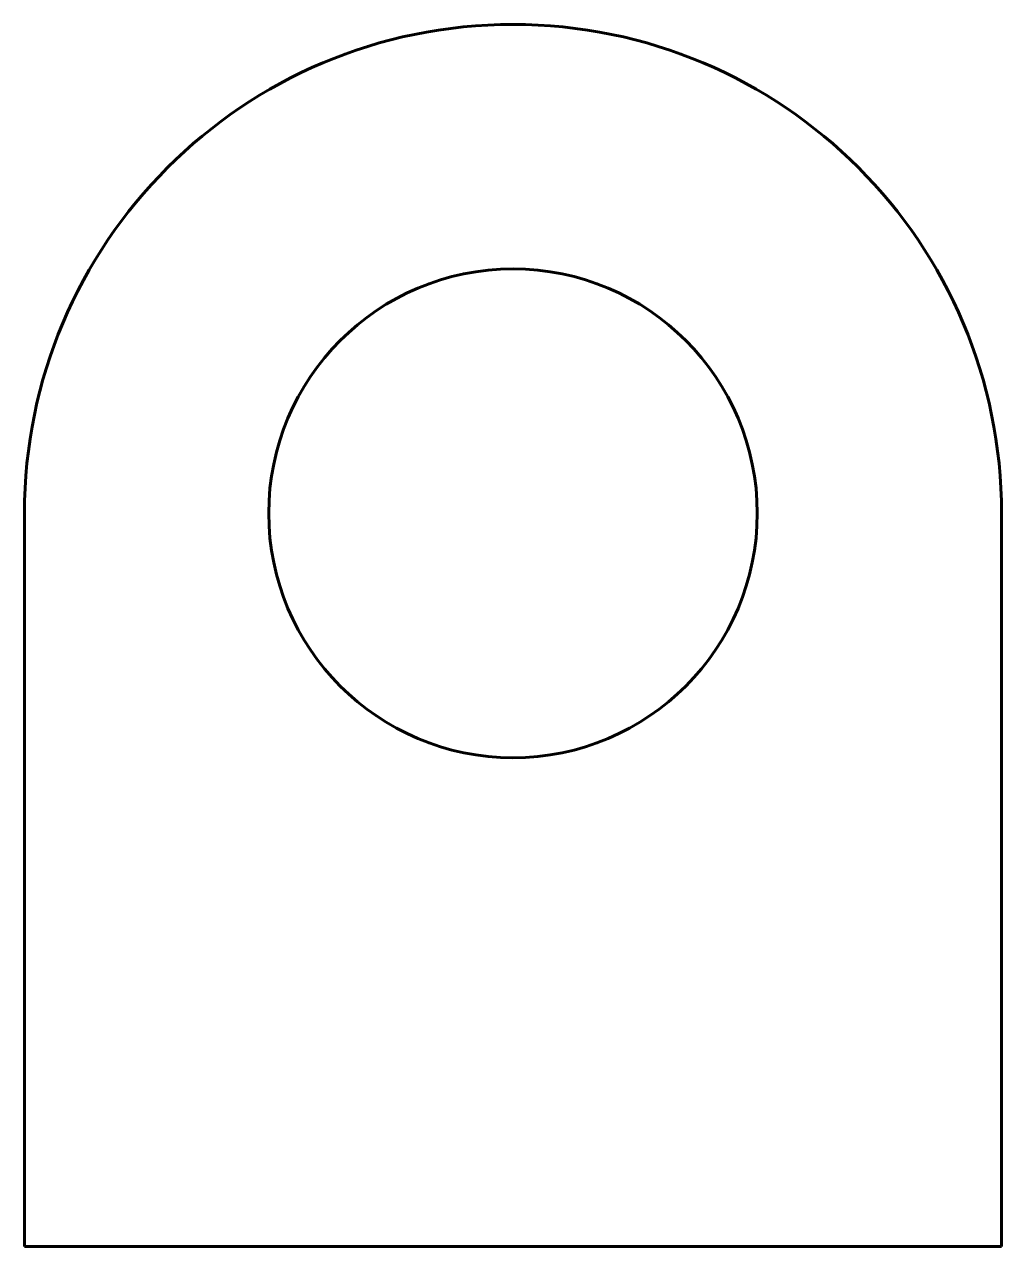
# Model space of a CAD drawing. Header units: millimetres. Extents: x 0 to 60, y 0 to 75.
import ezdxf

# ---------------------------------------------------------------- set-up
doc = ezdxf.new("R2010")
doc.units = ezdxf.units.MM
doc.linetypes.add('K5LT_BASIC', pattern=[0])

msp = doc.modelspace()

# ---------------------------------------------------------------- linework, layer by layer
at = {"color": 150, "linetype": 'K5LT_BASIC', "lineweight": 60, "true_color": 0x0080ff}
for p, q in [((0, 0), (0, 45)), ((60, 45), (60, 0)), ((60, 0), (0, 0))]:
    msp.add_line(p, q, dxfattribs=at)
msp.add_circle((30, 45), 15, dxfattribs=at)
msp.add_arc((30, 45), 30, 0, 180, dxfattribs=at)

doc.saveas('drawing.dxf')
